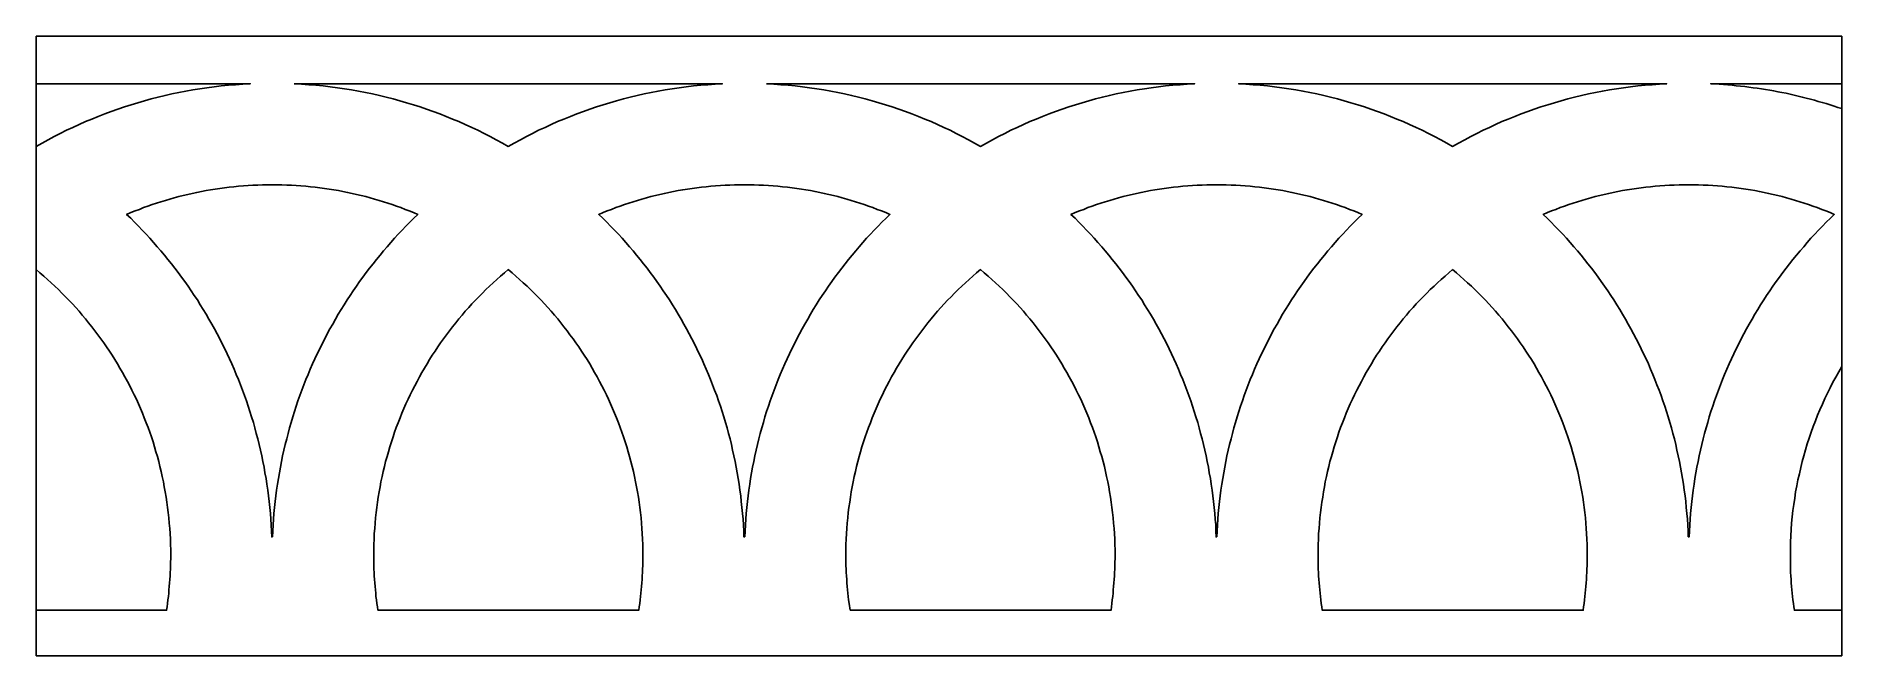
# Model space of a CAD drawing. Extents: x -53 to 63, y 50 to 90.
import ezdxf

# ---------------------------------------------------------------- set-up
doc = ezdxf.new("R2010")
doc.units = 0
doc.header["$MEASUREMENT"] = 0
doc.layers.get('0').update_dxf_attribs({"linetype": 'CONTINUOUS'})
doc.layers.add('LAYER_1', color=18, linetype='CONTINUOUS')

msp = doc.modelspace()

# ---------------------------------------------------------------- linework, layer by layer
for p, q in [((-53.41, 89.54), (-53.41, 49.54)), ((63.04, 89.54), (63.04, 49.54))]:
    msp.add_line(p, q)
at = {"layer": 'LAYER_1'}
for points in [[(63.04, 89.54), (-31.62, 89.54), (-53.41, 89.54)], [(-53.41, 49.54), (-31.62, 49.54), (63.04, 49.54)]]:
    msp.add_lwpolyline(points, dxfattribs=at)
for points in [[(-53.41, 86.46), (-53.41, 82.42), (-53.41, 82.42), (-53.02, 82.64), (-52.63, 82.85), (-52.24, 83.06), (-51.85, 83.26), (-51.45, 83.46), (-51.04, 83.65), (-50.64, 83.84), (-50.23, 84.02), (-49.82, 84.19), (-49.4, 84.36), (-48.98, 84.52), (-48.56, 84.68), (-48.14, 84.83), (-47.71, 84.97), (-47.28, 85.11), (-46.85, 85.24), (-46.42, 85.37), (-45.98, 85.49), (-45.54, 85.6), (-45.09, 85.71), (-44.65, 85.81), (-44.2, 85.9), (-43.75, 85.99), (-43.3, 86.07), (-42.84, 86.14), (-42.39, 86.21), (-41.93, 86.27), (-41.47, 86.32), (-41, 86.37), (-40.54, 86.4), (-40.07, 86.44), (-39.6, 86.46)], [(-36.76, 86.46), (-9.15, 86.46), (-9.62, 86.44), (-10.09, 86.4), (-10.55, 86.37), (-11.02, 86.32), (-11.48, 86.27), (-11.94, 86.21), (-12.39, 86.14), (-12.85, 86.07), (-13.3, 85.99), (-13.75, 85.9), (-14.2, 85.81), (-14.64, 85.71), (-15.09, 85.6), (-15.53, 85.49), (-15.97, 85.37), (-16.4, 85.24), (-16.83, 85.11), (-17.26, 84.97), (-17.69, 84.83), (-18.11, 84.68), (-18.53, 84.52), (-18.95, 84.36), (-19.37, 84.19), (-19.78, 84.02), (-20.19, 83.84), (-20.59, 83.65), (-21, 83.46), (-21.4, 83.26), (-21.79, 83.06), (-22.18, 82.85), (-22.57, 82.64), (-22.96, 82.42), (-23.34, 82.64), (-23.73, 82.85), (-24.13, 83.06), (-24.52, 83.26), (-24.92, 83.46), (-25.32, 83.65), (-25.73, 83.84), (-26.14, 84.02), (-26.55, 84.19), (-26.96, 84.36), (-27.38, 84.52), (-27.8, 84.68), (-28.23, 84.83), (-28.65, 84.97), (-29.08, 85.11), (-29.52, 85.24), (-29.95, 85.37), (-30.39, 85.49), (-30.83, 85.6), (-31.27, 85.71), (-31.72, 85.81), (-32.16, 85.9), (-32.62, 85.99), (-33.07, 86.07), (-33.52, 86.14), (-33.98, 86.21), (-34.44, 86.27), (-34.9, 86.32), (-35.36, 86.37), (-35.83, 86.4), (-36.29, 86.44)], [(-6.31, 86.46), (21.3, 86.46), (20.83, 86.44), (20.36, 86.4), (19.9, 86.37), (19.43, 86.32), (18.97, 86.27), (18.51, 86.21), (18.06, 86.14), (17.6, 86.07), (17.15, 85.99), (16.7, 85.9), (16.25, 85.81), (15.81, 85.71), (15.36, 85.6), (14.92, 85.49), (14.49, 85.37), (14.05, 85.24), (13.62, 85.11), (13.19, 84.97), (12.76, 84.83), (12.34, 84.68), (11.92, 84.52), (11.5, 84.36), (11.08, 84.19), (10.67, 84.02), (10.26, 83.84), (9.86, 83.65), (9.45, 83.46), (9.06, 83.26), (8.66, 83.06), (8.27, 82.85), (7.88, 82.64), (7.49, 82.42), (7.11, 82.64), (6.72, 82.85), (6.32, 83.06), (5.93, 83.26), (5.53, 83.46), (5.13, 83.65), (4.72, 83.84), (4.31, 84.02), (3.9, 84.19), (3.49, 84.36), (3.07, 84.52), (2.65, 84.68), (2.22, 84.83), (1.8, 84.97), (1.37, 85.11), (0.93, 85.24), (0.5, 85.37), (0.06, 85.49), (-0.38, 85.6), (-0.82, 85.71), (-1.27, 85.81), (-1.71, 85.9), (-2.16, 85.99), (-2.62, 86.07), (-3.07, 86.14), (-3.53, 86.21), (-3.99, 86.27), (-4.45, 86.32), (-4.91, 86.37), (-5.38, 86.4), (-5.84, 86.44)], [(37.94, 86.46), (24.14, 86.46), (24.61, 86.44), (25.07, 86.4), (25.54, 86.37), (26, 86.32), (26.46, 86.27), (26.92, 86.21), (27.38, 86.14), (27.83, 86.07), (28.29, 85.99), (28.74, 85.9), (29.18, 85.81), (29.63, 85.71), (30.07, 85.6), (30.51, 85.49), (30.95, 85.37), (31.38, 85.24), (31.82, 85.11), (32.25, 84.97), (32.67, 84.83), (33.1, 84.68), (33.52, 84.52), (33.94, 84.36), (34.35, 84.19), (34.76, 84.02), (35.17, 83.84), (35.58, 83.65), (35.98, 83.46), (36.38, 83.26), (36.77, 83.06), (37.17, 82.85), (37.56, 82.64), (37.94, 82.42), (38.33, 82.64), (38.72, 82.85), (39.11, 83.06), (39.51, 83.26), (39.9, 83.46), (40.31, 83.65), (40.71, 83.84), (41.12, 84.02), (41.53, 84.19), (41.95, 84.36), (42.37, 84.52), (42.79, 84.68), (43.21, 84.83), (43.64, 84.97), (44.07, 85.11), (44.5, 85.24), (44.94, 85.37), (45.37, 85.49), (45.81, 85.6), (46.26, 85.71), (46.7, 85.81), (47.15, 85.9), (47.6, 85.99), (48.05, 86.07), (48.51, 86.14), (48.96, 86.21), (49.42, 86.27), (49.88, 86.32), (50.35, 86.37), (50.81, 86.4), (51.28, 86.44), (51.75, 86.46)], [(63.04, 86.46), (54.59, 86.46), (54.86, 86.45), (55.14, 86.43), (55.41, 86.41), (55.69, 86.39), (55.96, 86.37), (56.23, 86.34), (56.5, 86.31), (56.78, 86.28), (57.05, 86.25), (57.32, 86.21), (57.59, 86.18), (57.85, 86.14), (58.12, 86.09), (58.39, 86.05), (58.65, 86), (58.92, 85.95), (59.18, 85.9), (59.45, 85.85), (59.71, 85.79), (59.97, 85.73), (60.23, 85.67), (60.49, 85.61), (60.75, 85.54), (61.01, 85.47), (61.27, 85.4), (61.52, 85.33), (61.78, 85.26), (62.03, 85.18), (62.29, 85.1), (62.54, 85.02), (62.79, 84.94), (63.04, 84.86)], [(-38.16, 57.22), (-38.21, 57.22), (-38.22, 57.6), (-38.24, 57.99), (-38.27, 58.37), (-38.3, 58.74), (-38.34, 59.12), (-38.38, 59.5), (-38.42, 59.87), (-38.47, 60.24), (-38.52, 60.62), (-38.58, 60.99), (-38.65, 61.36), (-38.71, 61.72), (-38.78, 62.09), (-38.86, 62.45), (-38.94, 62.82), (-39.02, 63.18), (-39.11, 63.54), (-39.21, 63.89), (-39.3, 64.25), (-39.4, 64.6), (-39.51, 64.96), (-39.62, 65.31), (-39.73, 65.66), (-39.85, 66), (-39.97, 66.35), (-40.1, 66.69), (-40.23, 67.03), (-40.36, 67.37), (-40.5, 67.71), (-40.64, 68.04), (-40.78, 68.38), (-40.93, 68.71), (-41.09, 69.04), (-41.24, 69.36), (-41.4, 69.69), (-41.57, 70.01), (-41.74, 70.33), (-41.91, 70.65), (-42.08, 70.96), (-42.26, 71.28), (-42.45, 71.59), (-42.63, 71.9), (-42.82, 72.2), (-43.01, 72.51), (-43.21, 72.81), (-43.41, 73.11), (-43.61, 73.4), (-43.82, 73.7), (-44.03, 73.99), (-44.25, 74.28), (-44.46, 74.56), (-44.68, 74.85), (-44.91, 75.13), (-45.13, 75.41), (-45.36, 75.68), (-45.6, 75.95), (-45.83, 76.22), (-46.07, 76.49), (-46.31, 76.75), (-46.56, 77.02), (-46.81, 77.27), (-47.06, 77.53), (-47.31, 77.78), (-47.57, 78.03), (-47.3, 78.15), (-47.03, 78.26), (-46.75, 78.36), (-46.48, 78.47), (-46.2, 78.57), (-45.92, 78.67), (-45.64, 78.76), (-45.36, 78.85), (-45.07, 78.94), (-44.79, 79.02), (-44.5, 79.1), (-44.21, 79.18), (-43.92, 79.25), (-43.63, 79.32), (-43.34, 79.39), (-43.05, 79.45), (-42.75, 79.51), (-42.45, 79.57), (-42.16, 79.62), (-41.86, 79.67), (-41.56, 79.71), (-41.26, 79.75), (-40.95, 79.79), (-40.65, 79.82), (-40.35, 79.85), (-40.04, 79.88), (-39.73, 79.9), (-39.43, 79.92), (-39.12, 79.93), (-38.81, 79.94), (-38.5, 79.94), (-38.18, 79.95), (-37.87, 79.94), (-37.56, 79.94), (-37.25, 79.93), (-36.94, 79.92), (-36.63, 79.9), (-36.33, 79.88), (-36.02, 79.85), (-35.72, 79.82), (-35.41, 79.79), (-35.11, 79.75), (-34.81, 79.71), (-34.51, 79.67), (-34.21, 79.62), (-33.91, 79.57), (-33.62, 79.51), (-33.32, 79.45), (-33.03, 79.39), (-32.74, 79.32), (-32.44, 79.25), (-32.15, 79.18), (-31.87, 79.1), (-31.58, 79.02), (-31.29, 78.94), (-31.01, 78.85), (-30.73, 78.76), (-30.45, 78.67), (-30.17, 78.57), (-29.89, 78.47), (-29.61, 78.36), (-29.34, 78.26), (-29.07, 78.15), (-28.8, 78.03), (-29.05, 77.78), (-29.31, 77.53), (-29.56, 77.27), (-29.81, 77.02), (-30.05, 76.75), (-30.3, 76.49), (-30.54, 76.22), (-30.77, 75.95), (-31, 75.68), (-31.23, 75.41), (-31.46, 75.13), (-31.68, 74.85), (-31.9, 74.56), (-32.12, 74.28), (-32.33, 73.99), (-32.55, 73.7), (-32.75, 73.4), (-32.96, 73.11), (-33.16, 72.81), (-33.35, 72.51), (-33.55, 72.2), (-33.74, 71.9), (-33.92, 71.59), (-34.1, 71.28), (-34.28, 70.96), (-34.46, 70.65), (-34.63, 70.33), (-34.8, 70.01), (-34.96, 69.69), (-35.12, 69.36), (-35.28, 69.04), (-35.43, 68.71), (-35.58, 68.38), (-35.73, 68.04), (-35.87, 67.71), (-36.01, 67.37), (-36.14, 67.03), (-36.27, 66.69), (-36.4, 66.35), (-36.52, 66), (-36.63, 65.66), (-36.75, 65.31), (-36.86, 64.96), (-36.96, 64.6), (-37.06, 64.25), (-37.16, 63.89), (-37.25, 63.54), (-37.34, 63.18), (-37.43, 62.82), (-37.51, 62.45), (-37.58, 62.09), (-37.65, 61.72), (-37.72, 61.36), (-37.78, 60.99), (-37.84, 60.62), (-37.9, 60.24), (-37.95, 59.87), (-37.99, 59.5), (-38.03, 59.12), (-38.07, 58.74), (-38.1, 58.37), (-38.12, 57.99), (-38.14, 57.6)], [(-7.71, 57.22), (-7.76, 57.22), (-7.77, 57.6), (-7.79, 57.99), (-7.82, 58.37), (-7.85, 58.74), (-7.89, 59.12), (-7.93, 59.5), (-7.97, 59.87), (-8.02, 60.24), (-8.07, 60.62), (-8.13, 60.99), (-8.2, 61.36), (-8.26, 61.72), (-8.33, 62.09), (-8.41, 62.45), (-8.49, 62.82), (-8.57, 63.18), (-8.66, 63.54), (-8.76, 63.89), (-8.85, 64.25), (-8.95, 64.6), (-9.06, 64.96), (-9.17, 65.31), (-9.28, 65.66), (-9.4, 66), (-9.52, 66.35), (-9.65, 66.69), (-9.78, 67.03), (-9.91, 67.37), (-10.05, 67.71), (-10.19, 68.04), (-10.34, 68.38), (-10.48, 68.71), (-10.64, 69.04), (-10.79, 69.36), (-10.95, 69.69), (-11.12, 70.01), (-11.29, 70.33), (-11.46, 70.65), (-11.63, 70.96), (-11.81, 71.28), (-12, 71.59), (-12.18, 71.9), (-12.37, 72.2), (-12.56, 72.51), (-12.76, 72.81), (-12.96, 73.11), (-13.16, 73.4), (-13.37, 73.7), (-13.58, 73.99), (-13.8, 74.28), (-14.01, 74.56), (-14.23, 74.85), (-14.46, 75.13), (-14.68, 75.41), (-14.91, 75.68), (-15.15, 75.95), (-15.38, 76.22), (-15.62, 76.49), (-15.86, 76.75), (-16.11, 77.02), (-16.36, 77.27), (-16.61, 77.53), (-16.86, 77.78), (-17.12, 78.03), (-16.85, 78.15), (-16.58, 78.26), (-16.3, 78.36), (-16.03, 78.47), (-15.75, 78.57), (-15.47, 78.67), (-15.19, 78.76), (-14.91, 78.85), (-14.62, 78.94), (-14.34, 79.02), (-14.05, 79.1), (-13.76, 79.18), (-13.47, 79.25), (-13.18, 79.32), (-12.89, 79.39), (-12.6, 79.45), (-12.3, 79.51), (-12, 79.57), (-11.71, 79.62), (-11.41, 79.67), (-11.11, 79.71), (-10.81, 79.75), (-10.5, 79.79), (-10.2, 79.82), (-9.9, 79.85), (-9.59, 79.88), (-9.28, 79.9), (-8.98, 79.92), (-8.67, 79.93), (-8.36, 79.94), (-8.05, 79.94), (-7.73, 79.95), (-7.42, 79.94), (-7.11, 79.94), (-6.8, 79.93), (-6.49, 79.92), (-6.18, 79.9), (-5.88, 79.88), (-5.57, 79.85), (-5.27, 79.82), (-4.96, 79.79), (-4.66, 79.75), (-4.36, 79.71), (-4.06, 79.67), (-3.76, 79.62), (-3.46, 79.57), (-3.17, 79.51), (-2.87, 79.45), (-2.58, 79.39), (-2.29, 79.32), (-1.99, 79.25), (-1.7, 79.18), (-1.42, 79.1), (-1.13, 79.02), (-0.84, 78.94), (-0.56, 78.85), (-0.28, 78.76), (0, 78.67), (0.28, 78.57), (0.56, 78.47), (0.84, 78.36), (1.11, 78.26), (1.38, 78.15), (1.65, 78.03), (1.4, 77.78), (1.14, 77.53), (0.89, 77.27), (0.64, 77.02), (0.4, 76.75), (0.15, 76.49), (-0.09, 76.22), (-0.32, 75.95), (-0.55, 75.68), (-0.78, 75.41), (-1.01, 75.13), (-1.23, 74.85), (-1.45, 74.56), (-1.67, 74.28), (-1.89, 73.99), (-2.1, 73.7), (-2.3, 73.4), (-2.51, 73.11), (-2.71, 72.81), (-2.9, 72.51), (-3.1, 72.2), (-3.29, 71.9), (-3.47, 71.59), (-3.65, 71.28), (-3.83, 70.96), (-4.01, 70.65), (-4.18, 70.33), (-4.35, 70.01), (-4.51, 69.69), (-4.67, 69.36), (-4.83, 69.04), (-4.98, 68.71), (-5.13, 68.38), (-5.28, 68.04), (-5.42, 67.71), (-5.56, 67.37), (-5.69, 67.03), (-5.82, 66.69), (-5.95, 66.35), (-6.07, 66), (-6.18, 65.66), (-6.3, 65.31), (-6.41, 64.96), (-6.51, 64.6), (-6.61, 64.25), (-6.71, 63.89), (-6.8, 63.54), (-6.89, 63.18), (-6.98, 62.82), (-7.06, 62.45), (-7.13, 62.09), (-7.2, 61.72), (-7.27, 61.36), (-7.33, 60.99), (-7.39, 60.62), (-7.45, 60.24), (-7.49, 59.87), (-7.54, 59.5), (-7.58, 59.12), (-7.61, 58.74), (-7.65, 58.37), (-7.67, 57.99), (-7.69, 57.6)], [(22.74, 57.22), (22.69, 57.22), (22.68, 57.6), (22.66, 57.99), (22.63, 58.37), (22.6, 58.74), (22.56, 59.12), (22.52, 59.5), (22.48, 59.87), (22.43, 60.24), (22.38, 60.62), (22.32, 60.99), (22.25, 61.36), (22.19, 61.72), (22.12, 62.09), (22.04, 62.45), (21.96, 62.82), (21.88, 63.18), (21.79, 63.54), (21.69, 63.89), (21.6, 64.25), (21.5, 64.6), (21.39, 64.96), (21.28, 65.31), (21.17, 65.66), (21.05, 66), (20.93, 66.35), (20.8, 66.69), (20.67, 67.03), (20.54, 67.37), (20.4, 67.71), (20.26, 68.04), (20.12, 68.38), (19.97, 68.71), (19.81, 69.04), (19.66, 69.36), (19.5, 69.69), (19.33, 70.01), (19.16, 70.33), (18.99, 70.65), (18.82, 70.96), (18.64, 71.28), (18.45, 71.59), (18.27, 71.9), (18.08, 72.2), (17.89, 72.51), (17.69, 72.81), (17.49, 73.11), (17.29, 73.4), (17.08, 73.7), (16.87, 73.99), (16.66, 74.28), (16.44, 74.56), (16.22, 74.85), (15.99, 75.13), (15.77, 75.41), (15.54, 75.68), (15.31, 75.95), (15.07, 76.22), (14.83, 76.49), (14.59, 76.75), (14.34, 77.02), (14.09, 77.27), (13.84, 77.53), (13.59, 77.78), (13.33, 78.03), (13.6, 78.15), (13.87, 78.26), (14.15, 78.36), (14.42, 78.47), (14.7, 78.57), (14.98, 78.67), (15.26, 78.76), (15.54, 78.85), (15.83, 78.94), (16.11, 79.02), (16.4, 79.1), (16.69, 79.18), (16.98, 79.25), (17.27, 79.32), (17.56, 79.39), (17.85, 79.45), (18.15, 79.51), (18.45, 79.57), (18.74, 79.62), (19.04, 79.67), (19.34, 79.71), (19.64, 79.75), (19.95, 79.79), (20.25, 79.82), (20.55, 79.85), (20.86, 79.88), (21.17, 79.9), (21.47, 79.92), (21.78, 79.93), (22.09, 79.94), (22.4, 79.94), (22.72, 79.95), (23.03, 79.94), (23.34, 79.94), (23.65, 79.93), (23.96, 79.92), (24.27, 79.9), (24.57, 79.88), (24.88, 79.85), (25.18, 79.82), (25.49, 79.79), (25.79, 79.75), (26.09, 79.71), (26.39, 79.67), (26.69, 79.62), (26.99, 79.57), (27.28, 79.51), (27.58, 79.45), (27.87, 79.39), (28.16, 79.32), (28.46, 79.25), (28.75, 79.18), (29.03, 79.1), (29.32, 79.02), (29.61, 78.94), (29.89, 78.85), (30.17, 78.76), (30.45, 78.67), (30.73, 78.57), (31.01, 78.47), (31.29, 78.36), (31.56, 78.26), (31.83, 78.15), (32.1, 78.03), (31.85, 77.78), (31.59, 77.53), (31.34, 77.27), (31.09, 77.02), (30.85, 76.75), (30.6, 76.49), (30.37, 76.22), (30.13, 75.95), (29.9, 75.68), (29.67, 75.41), (29.44, 75.13), (29.22, 74.85), (29, 74.56), (28.78, 74.28), (28.57, 73.99), (28.36, 73.7), (28.15, 73.4), (27.94, 73.11), (27.74, 72.81), (27.55, 72.51), (27.35, 72.2), (27.17, 71.9), (26.98, 71.59), (26.8, 71.28), (26.62, 70.96), (26.44, 70.65), (26.27, 70.33), (26.1, 70.01), (25.94, 69.69), (25.78, 69.36), (25.62, 69.04), (25.47, 68.71), (25.32, 68.38), (25.17, 68.04), (25.03, 67.71), (24.89, 67.37), (24.76, 67.03), (24.63, 66.69), (24.5, 66.35), (24.38, 66), (24.27, 65.66), (24.15, 65.31), (24.04, 64.96), (23.94, 64.6), (23.84, 64.25), (23.74, 63.89), (23.65, 63.54), (23.56, 63.18), (23.47, 62.82), (23.39, 62.45), (23.32, 62.09), (23.25, 61.72), (23.18, 61.36), (23.12, 60.99), (23.06, 60.62), (23, 60.24), (22.95, 59.87), (22.91, 59.5), (22.87, 59.12), (22.83, 58.74), (22.8, 58.37), (22.78, 57.99), (22.76, 57.6)], [(53.14, 57.22), (53.19, 57.22), (53.21, 57.6), (53.23, 57.99), (53.25, 58.37), (53.29, 58.74), (53.32, 59.12), (53.36, 59.5), (53.41, 59.87), (53.45, 60.24), (53.51, 60.62), (53.57, 60.99), (53.63, 61.36), (53.7, 61.72), (53.77, 62.09), (53.84, 62.45), (53.92, 62.82), (54.01, 63.18), (54.1, 63.54), (54.19, 63.89), (54.29, 64.25), (54.39, 64.6), (54.49, 64.96), (54.6, 65.31), (54.72, 65.66), (54.83, 66), (54.95, 66.35), (55.08, 66.69), (55.21, 67.03), (55.34, 67.37), (55.48, 67.71), (55.62, 68.04), (55.77, 68.38), (55.92, 68.71), (56.07, 69.04), (56.23, 69.36), (56.39, 69.69), (56.55, 70.01), (56.72, 70.33), (56.89, 70.65), (57.07, 70.96), (57.25, 71.28), (57.43, 71.59), (57.62, 71.9), (57.8, 72.2), (58, 72.51), (58.19, 72.81), (58.39, 73.11), (58.6, 73.4), (58.8, 73.7), (59.02, 73.99), (59.23, 74.28), (59.45, 74.56), (59.67, 74.85), (59.89, 75.13), (60.12, 75.41), (60.35, 75.68), (60.58, 75.95), (60.81, 76.22), (61.05, 76.49), (61.3, 76.75), (61.54, 77.02), (61.79, 77.27), (62.04, 77.53), (62.3, 77.78), (62.55, 78.03), (62.28, 78.15), (62.01, 78.26), (61.74, 78.36), (61.46, 78.47), (61.18, 78.57), (60.9, 78.67), (60.62, 78.76), (60.34, 78.85), (60.06, 78.94), (59.77, 79.02), (59.48, 79.1), (59.2, 79.18), (58.91, 79.25), (58.61, 79.32), (58.32, 79.39), (58.03, 79.45), (57.73, 79.51), (57.44, 79.57), (57.14, 79.62), (56.84, 79.67), (56.54, 79.71), (56.24, 79.75), (55.94, 79.79), (55.63, 79.82), (55.33, 79.85), (55.02, 79.88), (54.72, 79.9), (54.41, 79.92), (54.1, 79.93), (53.79, 79.94), (53.48, 79.94), (53.17, 79.95), (52.85, 79.94), (52.54, 79.94), (52.23, 79.93), (51.93, 79.92), (51.62, 79.9), (51.31, 79.88), (51, 79.85), (50.7, 79.82), (50.4, 79.79), (50.09, 79.75), (49.79, 79.71), (49.49, 79.67), (49.19, 79.62), (48.9, 79.57), (48.6, 79.51), (48.3, 79.45), (48.01, 79.39), (47.72, 79.32), (47.43, 79.25), (47.14, 79.18), (46.85, 79.1), (46.56, 79.02), (46.28, 78.94), (45.99, 78.85), (45.71, 78.76), (45.43, 78.67), (45.15, 78.57), (44.87, 78.47), (44.6, 78.36), (44.32, 78.26), (44.05, 78.15), (43.78, 78.03), (44.04, 77.78), (44.29, 77.53), (44.54, 77.27), (44.79, 77.02), (45.04, 76.75), (45.28, 76.49), (45.52, 76.22), (45.76, 75.95), (45.99, 75.68), (46.22, 75.41), (46.44, 75.13), (46.67, 74.85), (46.89, 74.56), (47.11, 74.28), (47.32, 73.99), (47.53, 73.7), (47.74, 73.4), (47.94, 73.11), (48.14, 72.81), (48.34, 72.51), (48.53, 72.2), (48.72, 71.9), (48.9, 71.59), (49.09, 71.28), (49.27, 70.96), (49.44, 70.65), (49.61, 70.33), (49.78, 70.01), (49.95, 69.69), (50.11, 69.36), (50.26, 69.04), (50.42, 68.71), (50.57, 68.38), (50.71, 68.04), (50.85, 67.71), (50.99, 67.37), (51.12, 67.03), (51.25, 66.69), (51.38, 66.35), (51.5, 66), (51.62, 65.66), (51.73, 65.31), (51.84, 64.96), (51.95, 64.6), (52.05, 64.25), (52.15, 63.89), (52.24, 63.54), (52.33, 63.18), (52.41, 62.82), (52.49, 62.45), (52.57, 62.09), (52.64, 61.72), (52.71, 61.36), (52.77, 60.99), (52.83, 60.62), (52.88, 60.24), (52.93, 59.87), (52.97, 59.5), (53.01, 59.12), (53.05, 58.74), (53.08, 58.37), (53.11, 57.99), (53.13, 57.6)], [(-53.41, 74.47), (-53.41, 52.49), (-44.99, 52.49), (-44.96, 52.71), (-44.93, 52.93), (-44.91, 53.15), (-44.88, 53.37), (-44.86, 53.59), (-44.84, 53.81), (-44.82, 54.03), (-44.8, 54.25), (-44.78, 54.47), (-44.77, 54.7), (-44.76, 54.92), (-44.75, 55.14), (-44.74, 55.37), (-44.74, 55.59), (-44.73, 55.82), (-44.73, 56.05), (-44.73, 56.39), (-44.74, 56.74), (-44.75, 57.08), (-44.77, 57.43), (-44.79, 57.77), (-44.82, 58.11), (-44.85, 58.45), (-44.89, 58.79), (-44.93, 59.12), (-44.97, 59.46), (-45.02, 59.79), (-45.08, 60.12), (-45.14, 60.45), (-45.2, 60.78), (-45.27, 61.11), (-45.34, 61.44), (-45.42, 61.76), (-45.5, 62.08), (-45.59, 62.4), (-45.68, 62.72), (-45.77, 63.04), (-45.87, 63.35), (-45.97, 63.67), (-46.08, 63.98), (-46.19, 64.29), (-46.31, 64.59), (-46.43, 64.9), (-46.55, 65.2), (-46.68, 65.5), (-46.81, 65.8), (-46.94, 66.1), (-47.08, 66.39), (-47.23, 66.69), (-47.37, 66.98), (-47.52, 67.26), (-47.68, 67.55), (-47.84, 67.83), (-48, 68.11), (-48.16, 68.39), (-48.33, 68.67), (-48.51, 68.94), (-48.68, 69.21), (-48.86, 69.48), (-49.05, 69.75), (-49.23, 70.01), (-49.43, 70.27), (-49.62, 70.53), (-49.82, 70.78), (-50.02, 71.04), (-50.22, 71.29), (-50.43, 71.53), (-50.64, 71.78), (-50.85, 72.02), (-51.07, 72.26), (-51.29, 72.49), (-51.51, 72.72), (-51.74, 72.95), (-51.97, 73.18), (-52.2, 73.4), (-52.44, 73.62), (-52.68, 73.84), (-52.92, 74.05), (-53.16, 74.26)], [(-31.37, 52.49), (-31.4, 52.71), (-31.43, 52.93), (-31.46, 53.15), (-31.49, 53.37), (-31.51, 53.59), (-31.53, 53.81), (-31.55, 54.03), (-31.57, 54.25), (-31.58, 54.47), (-31.6, 54.7), (-31.61, 54.92), (-31.62, 55.14), (-31.63, 55.37), (-31.63, 55.59), (-31.63, 55.82), (-31.64, 56.05), (-31.63, 56.39), (-31.63, 56.74), (-31.61, 57.08), (-31.6, 57.43), (-31.57, 57.77), (-31.55, 58.11), (-31.52, 58.45), (-31.48, 58.79), (-31.44, 59.12), (-31.39, 59.46), (-31.34, 59.79), (-31.29, 60.12), (-31.23, 60.45), (-31.17, 60.78), (-31.1, 61.11), (-31.02, 61.44), (-30.95, 61.76), (-30.87, 62.08), (-30.78, 62.4), (-30.69, 62.72), (-30.6, 63.04), (-30.5, 63.35), (-30.39, 63.67), (-30.29, 63.98), (-30.18, 64.29), (-30.06, 64.59), (-29.94, 64.9), (-29.82, 65.2), (-29.69, 65.5), (-29.56, 65.8), (-29.42, 66.1), (-29.28, 66.39), (-29.14, 66.69), (-28.99, 66.98), (-28.84, 67.26), (-28.69, 67.55), (-28.53, 67.83), (-28.37, 68.11), (-28.2, 68.39), (-28.03, 68.67), (-27.86, 68.94), (-27.68, 69.21), (-27.5, 69.48), (-27.32, 69.75), (-27.13, 70.01), (-26.94, 70.27), (-26.75, 70.53), (-26.55, 70.78), (-26.35, 71.04), (-26.15, 71.29), (-25.94, 71.53), (-25.73, 71.78), (-25.51, 72.02), (-25.3, 72.26), (-25.08, 72.49), (-24.85, 72.72), (-24.63, 72.95), (-24.4, 73.18), (-24.16, 73.4), (-23.93, 73.62), (-23.69, 73.84), (-23.45, 74.05), (-23.21, 74.26), (-22.96, 74.47), (-22.71, 74.26), (-22.47, 74.05), (-22.23, 73.84), (-21.99, 73.62), (-21.75, 73.4), (-21.52, 73.18), (-21.29, 72.95), (-21.06, 72.72), (-20.84, 72.49), (-20.62, 72.26), (-20.4, 72.02), (-20.19, 71.78), (-19.98, 71.53), (-19.77, 71.29), (-19.57, 71.04), (-19.37, 70.78), (-19.17, 70.53), (-18.98, 70.27), (-18.78, 70.01), (-18.6, 69.75), (-18.41, 69.48), (-18.23, 69.21), (-18.06, 68.94), (-17.88, 68.67), (-17.71, 68.39), (-17.55, 68.11), (-17.39, 67.83), (-17.23, 67.55), (-17.07, 67.26), (-16.92, 66.98), (-16.78, 66.69), (-16.63, 66.39), (-16.49, 66.1), (-16.36, 65.8), (-16.23, 65.5), (-16.1, 65.2), (-15.98, 64.9), (-15.86, 64.59), (-15.74, 64.29), (-15.63, 63.98), (-15.52, 63.67), (-15.42, 63.35), (-15.32, 63.04), (-15.23, 62.72), (-15.14, 62.4), (-15.05, 62.08), (-14.97, 61.76), (-14.89, 61.44), (-14.82, 61.11), (-14.75, 60.78), (-14.69, 60.45), (-14.63, 60.12), (-14.57, 59.79), (-14.52, 59.46), (-14.48, 59.12), (-14.44, 58.79), (-14.4, 58.45), (-14.37, 58.11), (-14.34, 57.77), (-14.32, 57.43), (-14.3, 57.08), (-14.29, 56.74), (-14.28, 56.39), (-14.28, 56.05), (-14.28, 55.82), (-14.29, 55.59), (-14.29, 55.37), (-14.3, 55.14), (-14.31, 54.92), (-14.32, 54.7), (-14.33, 54.47), (-14.35, 54.25), (-14.37, 54.03), (-14.39, 53.81), (-14.41, 53.59), (-14.43, 53.37), (-14.46, 53.15), (-14.48, 52.93), (-14.51, 52.71), (-14.54, 52.49)], [(-0.92, 52.49), (-0.98, 52.93), (-1.01, 53.15), (-1.04, 53.37), (-1.06, 53.59), (-1.08, 53.81), (-1.1, 54.03), (-1.12, 54.25), (-1.13, 54.47), (-1.15, 54.7), (-1.16, 54.92), (-1.17, 55.14), (-1.18, 55.37), (-1.18, 55.59), (-1.18, 55.82), (-1.19, 56.05), (-1.18, 56.39), (-1.18, 56.74), (-1.16, 57.08), (-1.15, 57.43), (-1.12, 57.77), (-1.1, 58.11), (-1.07, 58.45), (-1.03, 58.79), (-0.99, 59.12), (-0.94, 59.46), (-0.89, 59.79), (-0.84, 60.12), (-0.78, 60.45), (-0.72, 60.78), (-0.65, 61.11), (-0.57, 61.44), (-0.5, 61.76), (-0.42, 62.08), (-0.33, 62.4), (-0.24, 62.72), (-0.15, 63.04), (-0.05, 63.35), (0.06, 63.67), (0.16, 63.98), (0.27, 64.29), (0.39, 64.59), (0.51, 64.9), (0.63, 65.2), (0.76, 65.5), (0.89, 65.8), (1.03, 66.1), (1.17, 66.39), (1.31, 66.69), (1.46, 66.98), (1.61, 67.26), (1.76, 67.55), (1.92, 67.83), (2.08, 68.11), (2.25, 68.39), (2.42, 68.67), (2.59, 68.94), (2.77, 69.21), (2.95, 69.48), (3.13, 69.75), (3.32, 70.01), (3.51, 70.27), (3.7, 70.53), (3.9, 70.78), (4.1, 71.04), (4.31, 71.29), (4.51, 71.53), (4.72, 71.78), (4.94, 72.02), (5.15, 72.26), (5.37, 72.49), (5.6, 72.72), (5.82, 72.95), (6.05, 73.18), (6.29, 73.4), (6.52, 73.62), (6.76, 73.84), (7, 74.05), (7.24, 74.26), (7.49, 74.47), (7.74, 74.26), (7.98, 74.05), (8.22, 73.84), (8.46, 73.62), (8.7, 73.4), (8.93, 73.18), (9.16, 72.95), (9.39, 72.72), (9.61, 72.49), (9.83, 72.26), (10.05, 72.02), (10.26, 71.78), (10.47, 71.53), (10.68, 71.29), (10.88, 71.04), (11.08, 70.78), (11.28, 70.53), (11.47, 70.27), (11.67, 70.01), (11.85, 69.75), (12.04, 69.48), (12.22, 69.21), (12.39, 68.94), (12.57, 68.67), (12.74, 68.39), (12.9, 68.11), (13.06, 67.83), (13.22, 67.55), (13.38, 67.26), (13.53, 66.98), (13.67, 66.69), (13.82, 66.39), (13.96, 66.1), (14.09, 65.8), (14.22, 65.5), (14.35, 65.2), (14.47, 64.9), (14.59, 64.59), (14.71, 64.29), (14.82, 63.98), (14.93, 63.67), (15.03, 63.35), (15.13, 63.04), (15.22, 62.72), (15.31, 62.4), (15.4, 62.08), (15.48, 61.76), (15.56, 61.44), (15.63, 61.11), (15.7, 60.78), (15.76, 60.45), (15.82, 60.12), (15.88, 59.79), (15.93, 59.46), (15.97, 59.12), (16.01, 58.79), (16.05, 58.45), (16.08, 58.11), (16.11, 57.77), (16.13, 57.43), (16.15, 57.08), (16.16, 56.74), (16.17, 56.39), (16.17, 56.05), (16.17, 55.82), (16.16, 55.59), (16.16, 55.37), (16.15, 55.14), (16.14, 54.92), (16.13, 54.7), (16.12, 54.47), (16.1, 54.25), (16.08, 54.03), (16.06, 53.81), (16.04, 53.59), (16.02, 53.37), (15.99, 53.15), (15.97, 52.93), (15.94, 52.71), (15.91, 52.49)], [(37.94, 74.47), (37.69, 74.26), (37.45, 74.05), (37.21, 73.84), (36.97, 73.62), (36.74, 73.4), (36.5, 73.18), (36.27, 72.95), (36.05, 72.72), (35.82, 72.49), (35.6, 72.26), (35.39, 72.02), (35.17, 71.78), (34.96, 71.53), (34.76, 71.29), (34.55, 71.04), (34.35, 70.78), (34.15, 70.53), (33.96, 70.27), (33.77, 70.01), (33.58, 69.75), (33.4, 69.48), (33.22, 69.21), (33.04, 68.94), (32.87, 68.67), (32.7, 68.39), (32.53, 68.11), (32.37, 67.83), (32.21, 67.55), (32.06, 67.26), (31.91, 66.98), (31.76, 66.69), (31.62, 66.39), (31.48, 66.1), (31.34, 65.8), (31.21, 65.5), (31.08, 65.2), (30.96, 64.9), (30.84, 64.59), (30.72, 64.29), (30.61, 63.98), (30.51, 63.67), (30.4, 63.35), (30.3, 63.04), (30.21, 62.72), (30.12, 62.4), (30.03, 62.08), (29.95, 61.76), (29.88, 61.44), (29.8, 61.11), (29.73, 60.78), (29.67, 60.45), (29.61, 60.12), (29.56, 59.79), (29.51, 59.46), (29.46, 59.12), (29.42, 58.79), (29.38, 58.45), (29.35, 58.11), (29.33, 57.77), (29.3, 57.43), (29.29, 57.08), (29.27, 56.74), (29.27, 56.39), (29.27, 56.05), (29.27, 55.82), (29.27, 55.59), (29.27, 55.37), (29.28, 55.14), (29.29, 54.92), (29.3, 54.7), (29.32, 54.47), (29.33, 54.25), (29.35, 54.03), (29.37, 53.81), (29.39, 53.59), (29.41, 53.37), (29.44, 53.15), (29.47, 52.93), (29.5, 52.71), (29.53, 52.49), (37.94, 52.49), (46.36, 52.49), (46.39, 52.71), (46.42, 52.93), (46.44, 53.15), (46.47, 53.37), (46.49, 53.59), (46.51, 53.81), (46.53, 54.03), (46.55, 54.25), (46.57, 54.47), (46.58, 54.7), (46.59, 54.92), (46.6, 55.14), (46.61, 55.37), (46.61, 55.59), (46.62, 55.82), (46.62, 56.05), (46.62, 56.39), (46.61, 56.74), (46.6, 57.08), (46.58, 57.43), (46.56, 57.77), (46.53, 58.11), (46.5, 58.45), (46.46, 58.79), (46.42, 59.12), (46.38, 59.46), (46.33, 59.79), (46.27, 60.12), (46.21, 60.45), (46.15, 60.78), (46.08, 61.11), (46.01, 61.44), (45.93, 61.76), (45.85, 62.08), (45.76, 62.4), (45.67, 62.72), (45.58, 63.04), (45.48, 63.35), (45.38, 63.67), (45.27, 63.98), (45.16, 64.29), (45.04, 64.59), (44.92, 64.9), (44.8, 65.2), (44.67, 65.5), (44.54, 65.8), (44.41, 66.1), (44.27, 66.39), (44.12, 66.69), (43.98, 66.98), (43.83, 67.26), (43.67, 67.55), (43.51, 67.83), (43.35, 68.11), (43.19, 68.39), (43.02, 68.67), (42.84, 68.94), (42.67, 69.21), (42.49, 69.48), (42.3, 69.75), (42.12, 70.01), (41.93, 70.27), (41.73, 70.53), (41.53, 70.78), (41.33, 71.04), (41.13, 71.29), (40.92, 71.53), (40.71, 71.78), (40.5, 72.02), (40.28, 72.26), (40.06, 72.49), (39.84, 72.72), (39.61, 72.95), (39.38, 73.18), (39.15, 73.4), (38.91, 73.62), (38.67, 73.84), (38.43, 74.05), (38.19, 74.26)], [(63.04, 68.22), (62.85, 67.88), (62.66, 67.54), (62.47, 67.2), (62.29, 66.85), (62.12, 66.5), (61.95, 66.15), (61.79, 65.79), (61.63, 65.43), (61.48, 65.07), (61.34, 64.71), (61.2, 64.34), (61.06, 63.97), (60.93, 63.6), (60.81, 63.22), (60.7, 62.84), (60.59, 62.46), (60.48, 62.08), (60.39, 61.69), (60.3, 61.3), (60.21, 60.91), (60.13, 60.52), (60.06, 60.12), (60, 59.72), (59.94, 59.32), (59.89, 58.92), (59.84, 58.51), (59.8, 58.11), (59.77, 57.7), (59.75, 57.29), (59.73, 56.88), (59.72, 56.46), (59.72, 56.05), (59.72, 55.82), (59.72, 55.59), (59.73, 55.37), (59.73, 55.14), (59.74, 54.92), (59.75, 54.7), (59.77, 54.47), (59.78, 54.25), (59.8, 54.03), (59.82, 53.81), (59.84, 53.59), (59.86, 53.37), (59.89, 53.15), (59.92, 52.93), (59.95, 52.71), (59.98, 52.49), (63.04, 52.49)]]:
    msp.add_lwpolyline(points, close=True, dxfattribs=at)

doc.saveas('drawing.dxf')
